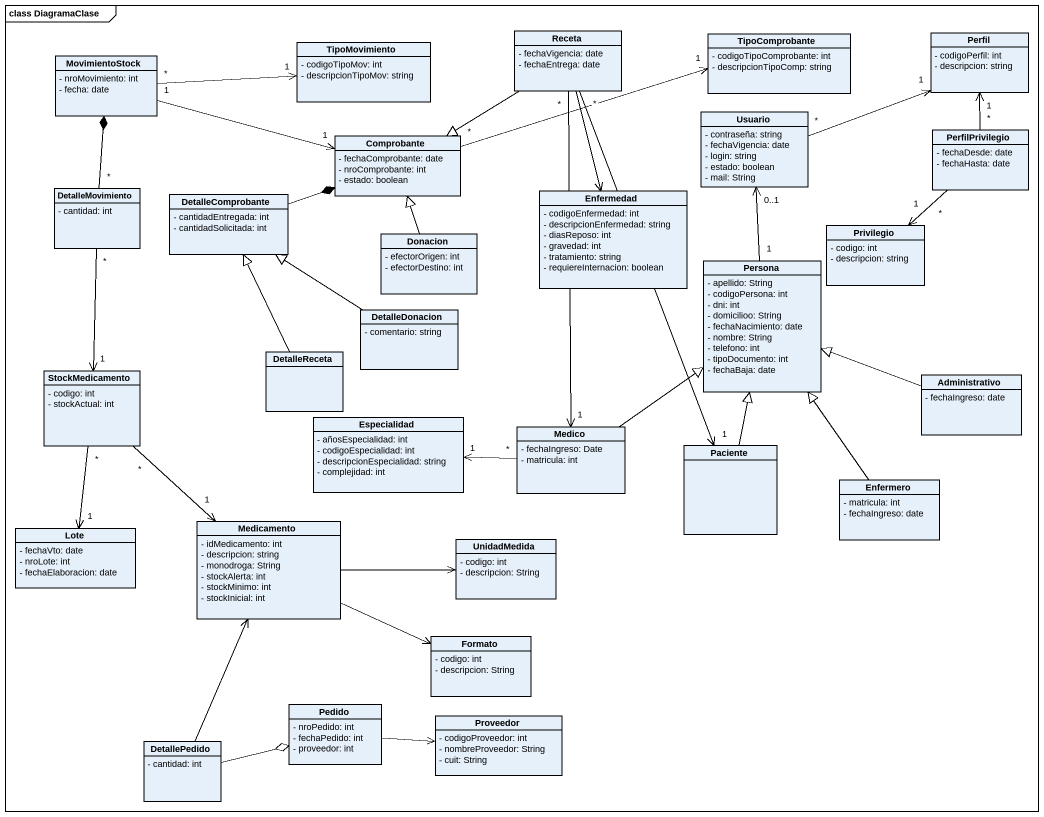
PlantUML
@startuml
mainframe class DiagramaClase
hide circle
hide empty members
skinparam classAttributeIconSize 0
class TipoMovimiento {
  - codigoTipoMov: int
  - descripcionTipoMov: string
}
class Receta {
  - fechaVigencia: date
  - fechaEntrega: date
}
class TipoComprobante {
  - codigoTipoComprobante: int
  - descripcionTipoComp: string
}
class Perfil {
  - codigoPerfil: int
  - descripcion: string
}
class MovimientoStock {
  - nroMovimiento: int
  - fecha: date
}
class Usuario {
  - contraseña: string
  - fechaVigencia: date
  - login: string
  - estado: boolean
  - mail: String
}
class Comprobante {
  - fechaComprobante: date
  - nroComprobante: int
  - estado: boolean
}
class PerfilPrivilegio {
  - fechaDesde: date
  - fechaHasta: date
}
class DetalleMovimiento {
  - cantidad: int
}
class DetalleComprobante {
  - cantidadEntregada: int
  - cantidadSolicitada: int
}
class Enfermedad {
  - codigoEnfermedad: int
  - descripcionEnfermedad: string
  - diasReposo: int
  - gravedad: int
  - tratamiento: string
  - requiereInternacion: boolean
}
class Donacion {
  - efectorOrigen: int
  - efectorDestino: int
}
class Privilegio {
  - codigo: int
  - descripcion: string
}
class Persona {
  - apellido: String
  - codigoPersona: int
  - dni: int
  - domicilioo: String
  - fechaNacimiento: date
  - nombre: String
  - telefono: int
  - tipoDocumento: int
  - fechaBaja: date
}
class DetalleDonacion {
  - comentario: string
}
class DetalleReceta
class StockMedicamento {
  - codigo: int
  - stockActual: int
}
class Administrativo {
  - fechaIngreso: date
}
class Especialidad {
  - añosEspecialidad: int
  - codigoEspecialidad: int
  - descripcionEspecialidad: string
  - complejidad: int
}
class Medico {
  - fechaIngreso: Date
  - matricula: int
}
class Paciente
class Enfermero {
  - matricula: int
  - fechaIngreso: date
}
class Lote {
  - fechaVto: date
  - nroLote: int
  - fechaElaboracion: date
}
class Medicamento {
  - idMedicamento: int
  - descripcion: string
  - monodroga: String
  - stockAlerta: int
  - stockMinimo: int
  - stockInicial: int
}
class UnidadMedida {
  - codigo: int
  - descripcion: String
}
class Formato {
  - codigo: int
  - descripcion: String
}
class Pedido {
  - nroPedido: int
  - fechaPedido: int
  - proveedor: int
}
class DetallePedido {
  - cantidad: int
}
class Proveedor {
  - codigoProveedor: int
  - nombreProveedor: String
  - cuit: String
}
Receta --|> Comprobante
Receta --> Enfermedad
Receta "*" --> "1" Medico
Receta "*" --> "1" Paciente
MovimientoStock "*" -right-> "1" TipoMovimiento
MovimientoStock "1" -right-> "1" Comprobante
Usuario "*" -right-> "1" Perfil
Comprobante "*" -right-> "1" TipoComprobante
PerfilPrivilegio "*" -up-> "1" Perfil
PerfilPrivilegio "*" --> "1" Privilegio
DetalleMovimiento "*" -up-* MovimientoStock
DetalleMovimiento "*" --> "1" StockMedicamento
DetalleComprobante -right-* Comprobante
Donacion -up-|> Comprobante
Persona "1" -up-> "0..1" Usuario
DetalleDonacion -up-|> DetalleComprobante
DetalleReceta -up-|> DetalleComprobante
StockMedicamento "*" --> "1" Lote
StockMedicamento "*" --> "1" Medicamento
Administrativo -left-|> Persona
Medico -up-|> Persona
Medico "*" -left-> "1" Especialidad
Paciente -up-|> Persona
Enfermero -up-|> Persona
Medicamento -right-> UnidadMedida
Medicamento -right-> Formato
Pedido -right-> Proveedor
DetallePedido -up-> Medicamento
DetallePedido -right-o Pedido
@enduml
